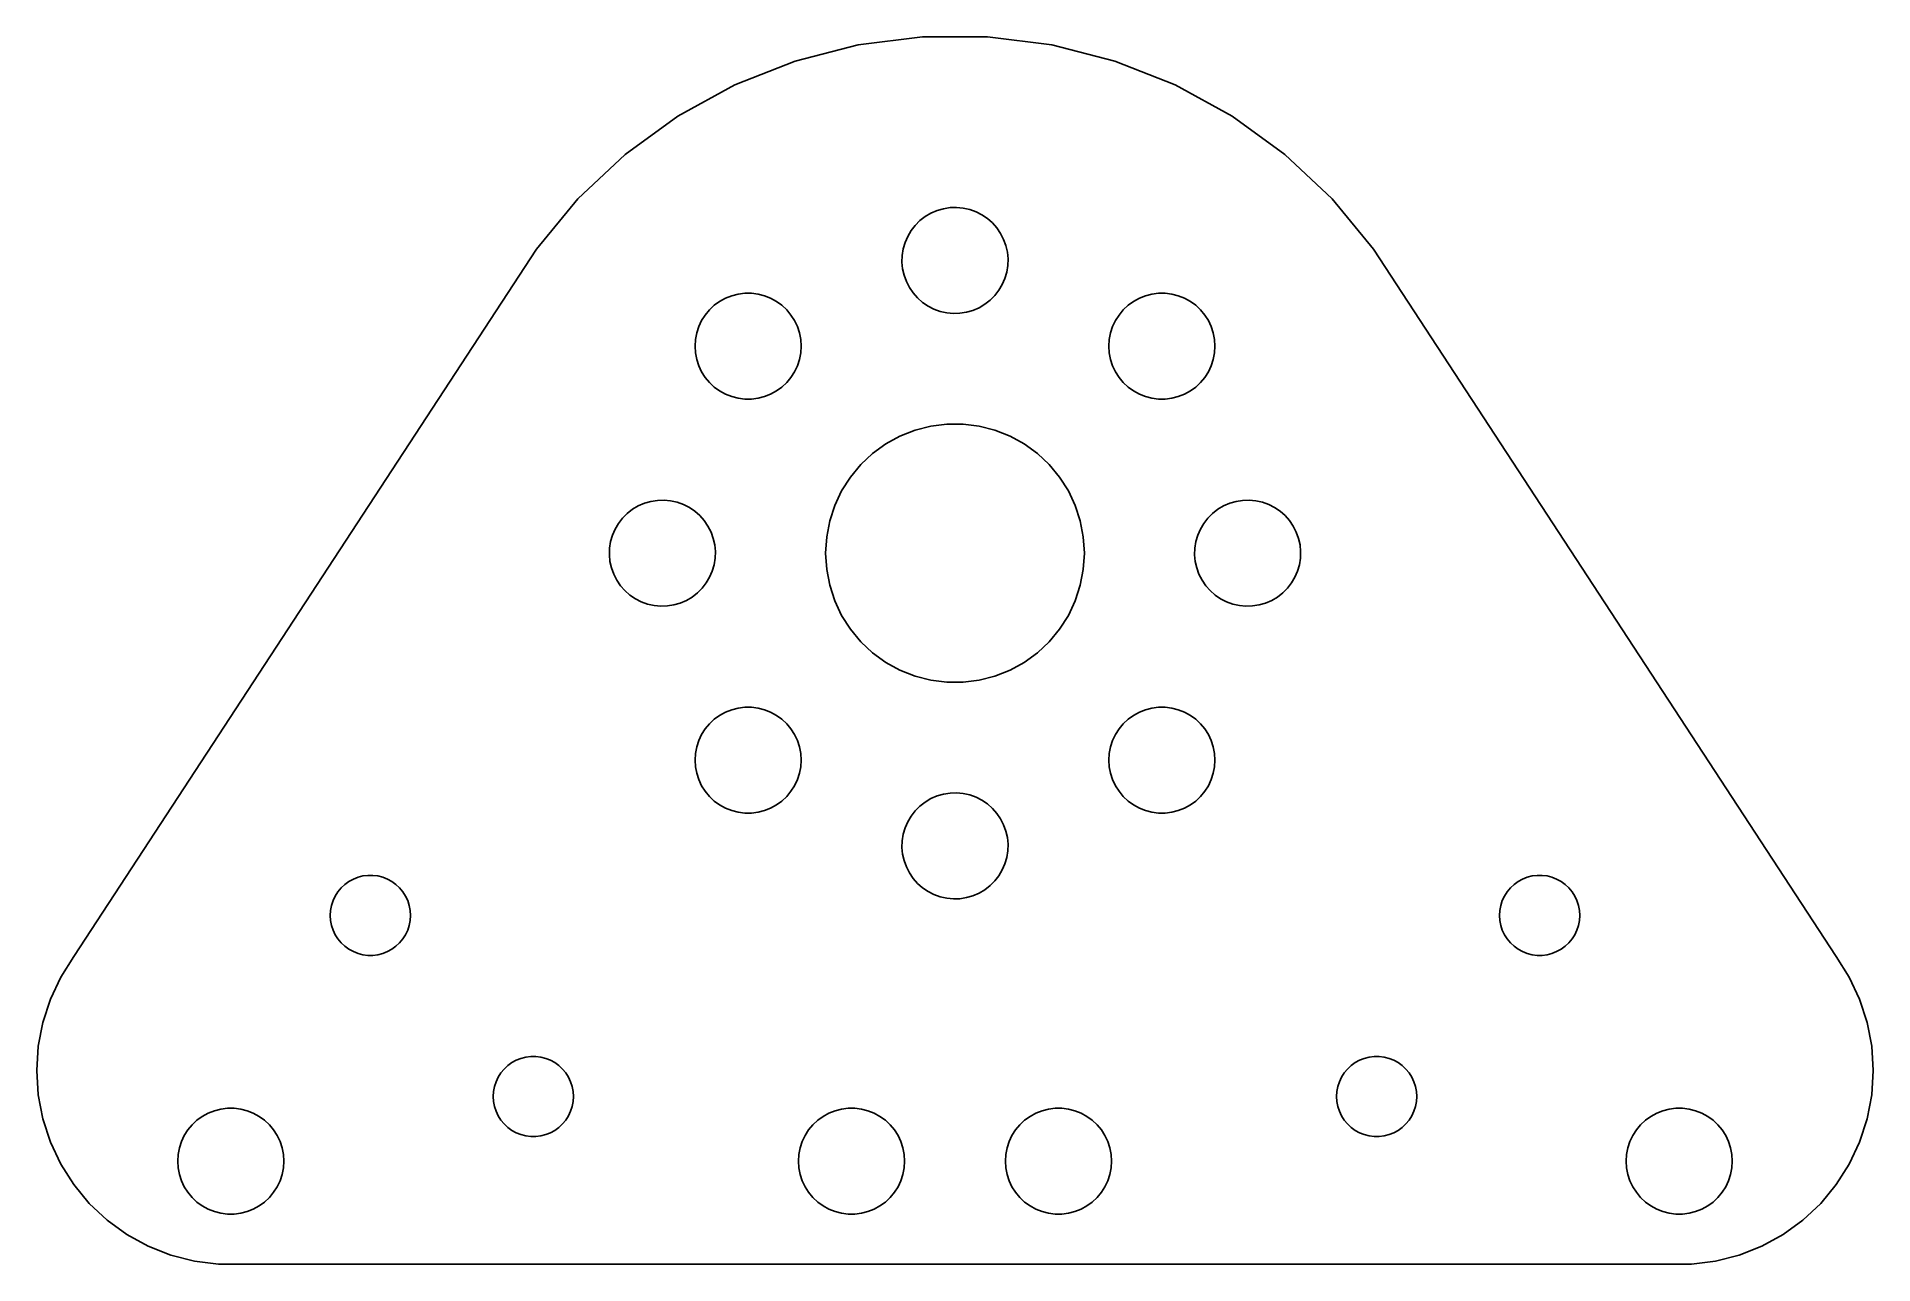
# Model space of a CAD drawing. Header units: metres. Extents: x -35.5 to 35.5, y -27.5 to 20.
import ezdxf

# ---------------------------------------------------------------- set-up
doc = ezdxf.new("R2010")
doc.units = ezdxf.units.M

msp = doc.modelspace()

# ---------------------------------------------------------------- linework, layer by layer
for p, q in [((-1.2558, 19.9605), (-3.74762, 19.6457)), ((1.2558, 19.9605), (-1.2558, 19.9605)), ((3.74762, 19.6457), (1.2558, 19.9605)), ((-3.74762, 19.6457), (-6.18033, 19.0211)), ((6.18033, 19.0211), (3.74762, 19.6457)), ((-6.18033, 19.0211), (-8.51558, 18.0965)), ((8.51558, 18.0965), (6.18033, 19.0211)), ((-8.51558, 18.0965), (-10.7165, 16.8866)), ((10.7165, 16.8866), (8.51558, 18.0965)), ((-10.7165, 16.8866), (-12.7485, 15.4103)), ((12.7485, 15.4103), (10.7165, 16.8866)), ((-12.7485, 15.4103), (-14.5794, 13.6909)), ((14.5794, 13.6909), (12.7485, 15.4103)), ((-14.5794, 13.6909), (-16.1803, 11.7557)), ((16.1803, 11.7557), (14.5794, 13.6909)), ((-1.53772, 12.6694), (-1.35568, 12.8514)), ((-1.35568, 12.8514), (-1.15227, 13.0092)), ((-1.15227, 13.0092), (-0.930679, 13.1403)), ((-0.930679, 13.1403), (-0.694412, 13.2425)), ((-0.694412, 13.2425), (-0.447189, 13.3143)), ((-0.447189, 13.3143), (-0.192917, 13.3546)), ((-0.192917, 13.3546), (0.064377, 13.3627)), ((0.064377, 13.3627), (0.320679, 13.3385)), ((0.320679, 13.3385), (0.57193, 13.2823)), ((0.57193, 13.2823), (0.814148, 13.1951)), ((0.814148, 13.1951), (1.04353, 13.0782)), ((1.04353, 13.0782), (1.25645, 12.9335)), ((1.25645, 12.9335), (1.44955, 12.7633)), ((-1.9288, 12.0081), (-1.82655, 12.2444)), ((-1.82655, 12.2444), (-1.69551, 12.466)), ((-1.69551, 12.466), (-1.53772, 12.6694)), ((1.44955, 12.7633), (1.61981, 12.5702)), ((1.61981, 12.5702), (1.76451, 12.3572)), ((1.76451, 12.3572), (1.88139, 12.1279)), ((1.88139, 12.1279), (1.9686, 11.8856)), ((-16.1803, 11.7557), (-34.0676, -15.5916)), ((-2.04898, 11.2493), (-2.04089, 11.5066)), ((-2.04089, 11.5066), (-2.00063, 11.7609)), ((-2.00063, 11.7609), (-1.9288, 12.0081)), ((1.9686, 11.8856), (2.02475, 11.6344)), ((2.02475, 11.6344), (2.04898, 11.3781)), ((2.04898, 11.3781), (2.04089, 11.1208)), ((34.0676, -15.5916), (16.1803, 11.7557)), ((-2.02475, 10.993), (-2.04898, 11.2493)), ((-1.9686, 10.7418), (-2.02475, 10.993)), ((-1.88139, 10.4995), (-1.9686, 10.7418)), ((2.00063, 10.8665), (1.9288, 10.6193)), ((2.04089, 11.1208), (2.00063, 10.8665)), ((-8.87283, 9.85489), (-8.63348, 9.94966)), ((-8.63348, 9.94966), (-8.38412, 10.0137)), ((-8.38412, 10.0137), (-8.12871, 10.0459)), ((-8.12871, 10.0459), (-7.87128, 10.0459)), ((-7.87128, 10.0459), (-7.61586, 10.0137)), ((-7.61586, 10.0137), (-7.3665, 9.94966)), ((-7.3665, 9.94966), (-7.12715, 9.85489)), ((-1.76451, 10.2702), (-1.88139, 10.4995)), ((-1.61981, 10.0572), (-1.76451, 10.2702)), ((-1.44955, 9.86414), (-1.61981, 10.0572)), ((1.53772, 9.95801), (1.35568, 9.77597)), ((1.69551, 10.1614), (1.53772, 9.95801)), ((1.82655, 10.383), (1.69551, 10.1614)), ((1.9288, 10.6193), (1.82655, 10.383)), ((7.12715, 9.85489), (7.3665, 9.94966)), ((7.3665, 9.94966), (7.61586, 10.0137)), ((7.61586, 10.0137), (7.87128, 10.0459)), ((7.87128, 10.0459), (8.12871, 10.0459)), ((8.12871, 10.0459), (8.38412, 10.0137)), ((8.38412, 10.0137), (8.63348, 9.94966)), ((8.63348, 9.94966), (8.87283, 9.85489)), ((-9.65848, 9.20496), (-9.49438, 9.40332)), ((-9.49438, 9.40332), (-9.30672, 9.57954)), ((-9.30672, 9.57954), (-9.09843, 9.73087)), ((-9.09843, 9.73087), (-8.87283, 9.85489)), ((-7.12715, 9.85489), (-6.90155, 9.73087)), ((-6.90155, 9.73087), (-6.69327, 9.57954)), ((-6.69327, 9.57954), (-6.5056, 9.40332)), ((-6.5056, 9.40332), (-6.34151, 9.20496)), ((-1.25645, 9.69388), (-1.44955, 9.86414)), ((-1.04353, 9.54918), (-1.25645, 9.69388)), ((-0.814148, 9.4323), (-1.04353, 9.54918)), ((-0.57193, 9.34509), (-0.814148, 9.4323)), ((-0.320679, 9.28894), (-0.57193, 9.34509)), ((-0.064377, 9.26471), (-0.320679, 9.28894)), ((0.192917, 9.2728), (-0.064377, 9.26471)), ((0.447189, 9.31306), (0.192917, 9.2728)), ((0.694412, 9.3849), (0.447189, 9.31306)), ((0.930679, 9.48714), (0.694412, 9.3849)), ((1.15227, 9.61818), (0.930679, 9.48714)), ((1.35568, 9.77597), (1.15227, 9.61818)), ((6.34151, 9.20496), (6.5056, 9.40332)), ((6.5056, 9.40332), (6.69327, 9.57954)), ((6.69327, 9.57954), (6.90155, 9.73087)), ((6.90155, 9.73087), (7.12715, 9.85489)), ((8.87283, 9.85489), (9.09843, 9.73087)), ((9.09843, 9.73087), (9.30672, 9.57954)), ((9.30672, 9.57954), (9.49438, 9.40332)), ((9.49438, 9.40332), (9.65848, 9.20496)), ((-9.98558, 8.50981), (-9.90604, 8.75465)), ((-9.90604, 8.75465), (-9.79642, 8.98759)), ((-9.79642, 8.98759), (-9.65848, 9.20496)), ((-6.34151, 9.20496), (-6.20357, 8.98759)), ((-6.20357, 8.98759), (-6.09395, 8.75465)), ((-6.09395, 8.75465), (-6.0144, 8.50981)), ((6.0144, 8.50981), (6.09395, 8.75465)), ((6.09395, 8.75465), (6.20357, 8.98759)), ((6.20357, 8.98759), (6.34151, 9.20496)), ((9.65848, 9.20496), (9.79642, 8.98759)), ((9.79642, 8.98759), (9.90604, 8.75465)), ((9.90604, 8.75465), (9.98558, 8.50981)), ((-10.05, 8), (-10.0338, 8.25693)), ((-10.0338, 7.74306), (-10.05, 8)), ((-10.0338, 8.25693), (-9.98558, 8.50981)), ((-6.0144, 8.50981), (-5.96616, 8.25693)), ((-5.96616, 8.25693), (-5.95, 8)), ((-5.95, 8), (-5.96616, 7.74306)), ((5.95, 8), (5.96616, 8.25693)), ((5.96616, 7.74306), (5.95, 8)), ((5.96616, 8.25693), (6.0144, 8.50981)), ((9.98558, 8.50981), (10.0338, 8.25693)), ((10.0338, 8.25693), (10.05, 8)), ((10.05, 8), (10.0338, 7.74306)), ((-9.98558, 7.49017), (-10.0338, 7.74306)), ((-9.90604, 7.24533), (-9.98558, 7.49017)), ((-9.79642, 7.01239), (-9.90604, 7.24533)), ((-6.09395, 7.24533), (-6.20357, 7.01239)), ((-6.0144, 7.49017), (-6.09395, 7.24533)), ((-5.96616, 7.74306), (-6.0144, 7.49017)), ((6.0144, 7.49017), (5.96616, 7.74306)), ((6.09395, 7.24533), (6.0144, 7.49017)), ((6.20357, 7.01239), (6.09395, 7.24533)), ((9.90604, 7.24533), (9.79642, 7.01239)), ((9.98558, 7.49017), (9.90604, 7.24533)), ((10.0338, 7.74306), (9.98558, 7.49017)), ((-9.65848, 6.79503), (-9.79642, 7.01239)), ((-9.49438, 6.59666), (-9.65848, 6.79503)), ((-9.30672, 6.42044), (-9.49438, 6.59666)), ((-9.09843, 6.26912), (-9.30672, 6.42044)), ((-6.69327, 6.42044), (-6.90155, 6.26912)), ((-6.5056, 6.59666), (-6.69327, 6.42044)), ((-6.34151, 6.79503), (-6.5056, 6.59666)), ((-6.20357, 7.01239), (-6.34151, 6.79503)), ((6.34151, 6.79503), (6.20357, 7.01239)), ((6.5056, 6.59666), (6.34151, 6.79503)), ((6.69327, 6.42044), (6.5056, 6.59666)), ((6.90155, 6.26912), (6.69327, 6.42044)), ((9.30672, 6.42044), (9.09843, 6.26912)), ((9.49438, 6.59666), (9.30672, 6.42044)), ((9.65848, 6.79503), (9.49438, 6.59666)), ((9.79642, 7.01239), (9.65848, 6.79503)), ((-8.87283, 6.1451), (-9.09843, 6.26912)), ((-8.63348, 6.05032), (-8.87283, 6.1451)), ((-8.38412, 5.9863), (-8.63348, 6.05032)), ((-8.12871, 5.95404), (-8.38412, 5.9863)), ((-7.87128, 5.95404), (-8.12871, 5.95404)), ((-7.61586, 5.9863), (-7.87128, 5.95404)), ((-7.3665, 6.05032), (-7.61586, 5.9863)), ((-7.12715, 6.1451), (-7.3665, 6.05032)), ((-6.90155, 6.26912), (-7.12715, 6.1451)), ((7.12715, 6.1451), (6.90155, 6.26912)), ((7.3665, 6.05032), (7.12715, 6.1451)), ((7.61586, 5.9863), (7.3665, 6.05032)), ((7.87128, 5.95404), (7.61586, 5.9863)), ((8.12871, 5.95404), (7.87128, 5.95404)), ((8.38412, 5.9863), (8.12871, 5.95404)), ((8.63348, 6.05032), (8.38412, 5.9863)), ((8.87283, 6.1451), (8.63348, 6.05032)), ((9.09843, 6.26912), (8.87283, 6.1451)), ((-0.936905, 4.91142), (-0.31395, 4.99013)), ((-0.31395, 4.99013), (0.31395, 4.99013)), ((0.31395, 4.99013), (0.936905, 4.91142)), ((-2.67912, 4.22163), (-2.12889, 4.52412)), ((-2.12889, 4.52412), (-1.54507, 4.75528)), ((-1.54507, 4.75528), (-0.936905, 4.91142)), ((0.936905, 4.91142), (1.54507, 4.75528)), ((1.54507, 4.75528), (2.12889, 4.52412)), ((2.12889, 4.52412), (2.67912, 4.22163)), ((-3.64484, 3.42273), (-3.18712, 3.85255)), ((-3.18712, 3.85255), (-2.67912, 4.22163)), ((2.67912, 4.22163), (3.18712, 3.85255)), ((3.18712, 3.85255), (3.64484, 3.42273)), ((-4.38153, 2.40877), (-4.04507, 2.93892)), ((-4.04507, 2.93892), (-3.64484, 3.42273)), ((3.64484, 3.42273), (4.04507, 2.93892)), ((4.04507, 2.93892), (4.38153, 2.40877)), ((-4.64888, 1.84062), (-4.38153, 2.40877)), ((4.38153, 2.40877), (4.64888, 1.84062)), ((-12.8514, 1.35568), (-12.6694, 1.53772)), ((-12.6694, 1.53772), (-12.466, 1.69551)), ((-12.466, 1.69551), (-12.2444, 1.82655)), ((-12.2444, 1.82655), (-12.0081, 1.9288)), ((-12.0081, 1.9288), (-11.7609, 2.00063)), ((-11.7609, 2.00063), (-11.5066, 2.04089)), ((-11.5066, 2.04089), (-11.2493, 2.04898)), ((-11.2493, 2.04898), (-10.993, 2.02475)), ((-10.993, 2.02475), (-10.7418, 1.9686)), ((-10.7418, 1.9686), (-10.4995, 1.88139)), ((-10.4995, 1.88139), (-10.2702, 1.76451)), ((-10.2702, 1.76451), (-10.0572, 1.61981)), ((-10.0572, 1.61981), (-9.86414, 1.44955)), ((-9.86414, 1.44955), (-9.69388, 1.25645)), ((-4.84291, 1.24344), (-4.64888, 1.84062)), ((4.64888, 1.84062), (4.84291, 1.24344)), ((9.77597, 1.35568), (9.95801, 1.53772)), ((9.95801, 1.53772), (10.1614, 1.69551)), ((10.1614, 1.69551), (10.383, 1.82655)), ((10.383, 1.82655), (10.6193, 1.9288)), ((10.6193, 1.9288), (10.8665, 2.00063)), ((10.8665, 2.00063), (11.1208, 2.04089)), ((11.1208, 2.04089), (11.3781, 2.04898)), ((11.3781, 2.04898), (11.6344, 2.02475)), ((11.6344, 2.02475), (11.8856, 1.9686)), ((11.8856, 1.9686), (12.1279, 1.88139)), ((12.1279, 1.88139), (12.3572, 1.76451)), ((12.3572, 1.76451), (12.5702, 1.61981)), ((12.5702, 1.61981), (12.7633, 1.44955)), ((12.7633, 1.44955), (12.9335, 1.25645)), ((-13.2425, 0.694412), (-13.1403, 0.930679)), ((-13.1403, 0.930679), (-13.0092, 1.15227)), ((-13.0092, 1.15227), (-12.8514, 1.35568)), ((-9.69388, 1.25645), (-9.54918, 1.04353)), ((-9.54918, 1.04353), (-9.4323, 0.814148)), ((-9.4323, 0.814148), (-9.34509, 0.57193)), ((-4.96057, 0.626663), (-4.84291, 1.24344)), ((4.84291, 1.24344), (4.96057, 0.626663)), ((9.3849, 0.694412), (9.48714, 0.930679)), ((9.48714, 0.930679), (9.61818, 1.15227)), ((9.61818, 1.15227), (9.77597, 1.35568)), ((12.9335, 1.25645), (13.0782, 1.04353)), ((13.0782, 1.04353), (13.1951, 0.814148)), ((13.1951, 0.814148), (13.2823, 0.57193)), ((-13.3627, -0.064377), (-13.3546, 0.192917)), ((-13.3546, 0.192917), (-13.3143, 0.447189)), ((-13.3143, 0.447189), (-13.2425, 0.694412)), ((-9.34509, 0.57193), (-9.28894, 0.320679)), ((-9.28894, 0.320679), (-9.26471, 0.064377)), ((-9.26471, 0.064377), (-9.2728, -0.192917)), ((-5, 0), (-4.96057, 0.626663)), ((-4.96057, -0.626663), (-5, 0)), ((4.96057, 0.626663), (5, 0)), ((5, 0), (4.96057, -0.626663)), ((9.26471, -0.064377), (9.2728, 0.192917)), ((9.2728, 0.192917), (9.31306, 0.447189)), ((9.31306, 0.447189), (9.3849, 0.694412)), ((13.2823, 0.57193), (13.3385, 0.320679)), ((13.3385, 0.320679), (13.3627, 0.064377)), ((13.3627, 0.064377), (13.3546, -0.192917)), ((-13.3385, -0.320679), (-13.3627, -0.064377)), ((-13.2823, -0.57193), (-13.3385, -0.320679)), ((-13.1951, -0.814148), (-13.2823, -0.57193)), ((-9.3849, -0.694412), (-9.48714, -0.930679)), ((-9.31306, -0.447189), (-9.3849, -0.694412)), ((-9.2728, -0.192917), (-9.31306, -0.447189)), ((-4.84291, -1.24344), (-4.96057, -0.626663)), ((4.96057, -0.626663), (4.84291, -1.24344)), ((9.28894, -0.320679), (9.26471, -0.064377)), ((9.34509, -0.57193), (9.28894, -0.320679)), ((9.4323, -0.814148), (9.34509, -0.57193)), ((13.2425, -0.694412), (13.1403, -0.930679)), ((13.3143, -0.447189), (13.2425, -0.694412)), ((13.3546, -0.192917), (13.3143, -0.447189)), ((-13.0782, -1.04353), (-13.1951, -0.814148)), ((-12.9335, -1.25645), (-13.0782, -1.04353)), ((-12.7633, -1.44955), (-12.9335, -1.25645)), ((-9.77597, -1.35568), (-9.95801, -1.53772)), ((-9.61818, -1.15227), (-9.77597, -1.35568)), ((-9.48714, -0.930679), (-9.61818, -1.15227)), ((-4.64888, -1.84062), (-4.84291, -1.24344)), ((4.84291, -1.24344), (4.64888, -1.84062)), ((9.54918, -1.04353), (9.4323, -0.814148)), ((9.69388, -1.25645), (9.54918, -1.04353)), ((9.86414, -1.44955), (9.69388, -1.25645)), ((12.8514, -1.35568), (12.6694, -1.53772)), ((13.0092, -1.15227), (12.8514, -1.35568)), ((13.1403, -0.930679), (13.0092, -1.15227)), ((-12.5702, -1.61981), (-12.7633, -1.44955)), ((-12.3572, -1.76451), (-12.5702, -1.61981)), ((-12.1279, -1.88139), (-12.3572, -1.76451)), ((-11.8856, -1.9686), (-12.1279, -1.88139)), ((-11.6344, -2.02475), (-11.8856, -1.9686)), ((-11.3781, -2.04898), (-11.6344, -2.02475)), ((-11.1208, -2.04089), (-11.3781, -2.04898)), ((-10.8665, -2.00063), (-11.1208, -2.04089)), ((-10.6193, -1.9288), (-10.8665, -2.00063)), ((-10.383, -1.82655), (-10.6193, -1.9288)), ((-10.1614, -1.69551), (-10.383, -1.82655)), ((-9.95801, -1.53772), (-10.1614, -1.69551)), ((-4.38153, -2.40877), (-4.64888, -1.84062)), ((4.64888, -1.84062), (4.38153, -2.40877)), ((10.0572, -1.61981), (9.86414, -1.44955)), ((10.2702, -1.76451), (10.0572, -1.61981)), ((10.4995, -1.88139), (10.2702, -1.76451)), ((10.7418, -1.9686), (10.4995, -1.88139)), ((10.993, -2.02475), (10.7418, -1.9686)), ((11.2493, -2.04898), (10.993, -2.02475)), ((11.5066, -2.04089), (11.2493, -2.04898)), ((11.7609, -2.00063), (11.5066, -2.04089)), ((12.0081, -1.9288), (11.7609, -2.00063)), ((12.2444, -1.82655), (12.0081, -1.9288)), ((12.466, -1.69551), (12.2444, -1.82655)), ((12.6694, -1.53772), (12.466, -1.69551)), ((-4.04507, -2.93892), (-4.38153, -2.40877)), ((4.38153, -2.40877), (4.04507, -2.93892)), ((-3.64484, -3.42273), (-4.04507, -2.93892)), ((-3.18712, -3.85255), (-3.64484, -3.42273)), ((3.64484, -3.42273), (3.18712, -3.85255)), ((4.04507, -2.93892), (3.64484, -3.42273)), ((-2.67912, -4.22163), (-3.18712, -3.85255)), ((-2.12889, -4.52412), (-2.67912, -4.22163)), ((2.67912, -4.22163), (2.12889, -4.52412)), ((3.18712, -3.85255), (2.67912, -4.22163)), ((-1.54507, -4.75528), (-2.12889, -4.52412)), ((-0.936905, -4.91142), (-1.54507, -4.75528)), ((-0.31395, -4.99013), (-0.936905, -4.91142)), ((0.936905, -4.91142), (0.31395, -4.99013)), ((1.54507, -4.75528), (0.936905, -4.91142)), ((2.12889, -4.52412), (1.54507, -4.75528)), ((0.31395, -4.99013), (-0.31395, -4.99013)), ((-9.30672, -6.42044), (-9.09843, -6.26912)), ((-9.09843, -6.26912), (-8.87283, -6.1451)), ((-8.87283, -6.1451), (-8.63348, -6.05032)), ((-8.63348, -6.05032), (-8.38412, -5.9863)), ((-8.38412, -5.9863), (-8.12871, -5.95404)), ((-8.12871, -5.95404), (-7.87128, -5.95404)), ((-7.87128, -5.95404), (-7.61586, -5.9863)), ((-7.61586, -5.9863), (-7.3665, -6.05032)), ((-7.3665, -6.05032), (-7.12715, -6.1451)), ((-7.12715, -6.1451), (-6.90155, -6.26912)), ((-6.90155, -6.26912), (-6.69327, -6.42044)), ((6.69327, -6.42044), (6.90155, -6.26912)), ((6.90155, -6.26912), (7.12715, -6.1451)), ((7.12715, -6.1451), (7.3665, -6.05032)), ((7.3665, -6.05032), (7.61586, -5.9863)), ((7.61586, -5.9863), (7.87128, -5.95404)), ((7.87128, -5.95404), (8.12871, -5.95404)), ((8.12871, -5.95404), (8.38412, -5.9863)), ((8.38412, -5.9863), (8.63348, -6.05032)), ((8.63348, -6.05032), (8.87283, -6.1451)), ((8.87283, -6.1451), (9.09843, -6.26912)), ((9.09843, -6.26912), (9.30672, -6.42044)), ((-9.90604, -7.24533), (-9.79642, -7.01239)), ((-9.79642, -7.01239), (-9.65848, -6.79503)), ((-9.65848, -6.79503), (-9.49438, -6.59666)), ((-9.49438, -6.59666), (-9.30672, -6.42044)), ((-6.69327, -6.42044), (-6.5056, -6.59666)), ((-6.5056, -6.59666), (-6.34151, -6.79503)), ((-6.34151, -6.79503), (-6.20357, -7.01239)), ((-6.20357, -7.01239), (-6.09395, -7.24533)), ((6.09395, -7.24533), (6.20357, -7.01239)), ((6.20357, -7.01239), (6.34151, -6.79503)), ((6.34151, -6.79503), (6.5056, -6.59666)), ((6.5056, -6.59666), (6.69327, -6.42044)), ((9.30672, -6.42044), (9.49438, -6.59666)), ((9.49438, -6.59666), (9.65848, -6.79503)), ((9.65848, -6.79503), (9.79642, -7.01239)), ((9.79642, -7.01239), (9.90604, -7.24533)), ((-10.05, -8), (-10.0338, -7.74306)), ((-10.0338, -7.74306), (-9.98558, -7.49017)), ((-9.98558, -7.49017), (-9.90604, -7.24533)), ((-6.09395, -7.24533), (-6.0144, -7.49017)), ((-6.0144, -7.49017), (-5.96616, -7.74306)), ((-5.96616, -7.74306), (-5.95, -8)), ((5.95, -8), (5.96616, -7.74306)), ((5.96616, -7.74306), (6.0144, -7.49017)), ((6.0144, -7.49017), (6.09395, -7.24533)), ((9.90604, -7.24533), (9.98558, -7.49017)), ((9.98558, -7.49017), (10.0338, -7.74306)), ((10.0338, -7.74306), (10.05, -8)), ((-10.0338, -8.25693), (-10.05, -8)), ((-9.98558, -8.50981), (-10.0338, -8.25693)), ((-9.90604, -8.75465), (-9.98558, -8.50981)), ((-6.0144, -8.50981), (-6.09395, -8.75465)), ((-5.96616, -8.25693), (-6.0144, -8.50981)), ((-5.95, -8), (-5.96616, -8.25693)), ((5.96616, -8.25693), (5.95, -8)), ((6.0144, -8.50981), (5.96616, -8.25693)), ((6.09395, -8.75465), (6.0144, -8.50981)), ((9.98558, -8.50981), (9.90604, -8.75465)), ((10.0338, -8.25693), (9.98558, -8.50981)), ((10.05, -8), (10.0338, -8.25693)), ((-9.79642, -8.98759), (-9.90604, -8.75465)), ((-9.65848, -9.20496), (-9.79642, -8.98759)), ((-9.49438, -9.40332), (-9.65848, -9.20496)), ((-6.34151, -9.20496), (-6.5056, -9.40332)), ((-6.20357, -8.98759), (-6.34151, -9.20496)), ((-6.09395, -8.75465), (-6.20357, -8.98759)), ((6.20357, -8.98759), (6.09395, -8.75465)), ((6.34151, -9.20496), (6.20357, -8.98759)), ((6.5056, -9.40332), (6.34151, -9.20496)), ((9.65848, -9.20496), (9.49438, -9.40332)), ((9.79642, -8.98759), (9.65848, -9.20496)), ((9.90604, -8.75465), (9.79642, -8.98759)), ((-9.30672, -9.57954), (-9.49438, -9.40332)), ((-9.09843, -9.73087), (-9.30672, -9.57954)), ((-8.87283, -9.85489), (-9.09843, -9.73087)), ((-8.63348, -9.94966), (-8.87283, -9.85489)), ((-7.12715, -9.85489), (-7.3665, -9.94966)), ((-6.90155, -9.73087), (-7.12715, -9.85489)), ((-6.69327, -9.57954), (-6.90155, -9.73087)), ((-6.5056, -9.40332), (-6.69327, -9.57954)), ((-1.53772, -9.95801), (-1.35568, -9.77597)), ((-1.35568, -9.77597), (-1.15227, -9.61818)), ((-1.15227, -9.61818), (-0.930679, -9.48714)), ((-0.930679, -9.48714), (-0.694412, -9.3849)), ((-0.694412, -9.3849), (-0.447189, -9.31306)), ((-0.447189, -9.31306), (-0.192917, -9.2728)), ((-0.192917, -9.2728), (0.064377, -9.26471)), ((0.064377, -9.26471), (0.320679, -9.28894)), ((0.320679, -9.28894), (0.57193, -9.34509)), ((0.57193, -9.34509), (0.814148, -9.4323)), ((0.814148, -9.4323), (1.04353, -9.54918)), ((1.04353, -9.54918), (1.25645, -9.69388)), ((1.25645, -9.69388), (1.44955, -9.86414)), ((1.44955, -9.86414), (1.61981, -10.0572)), ((6.69327, -9.57954), (6.5056, -9.40332)), ((6.90155, -9.73087), (6.69327, -9.57954)), ((7.12715, -9.85489), (6.90155, -9.73087)), ((7.3665, -9.94966), (7.12715, -9.85489)), ((8.87283, -9.85489), (8.63348, -9.94966)), ((9.09843, -9.73087), (8.87283, -9.85489)), ((9.30672, -9.57954), (9.09843, -9.73087)), ((9.49438, -9.40332), (9.30672, -9.57954)), ((-8.38412, -10.0137), (-8.63348, -9.94966)), ((-8.12871, -10.0459), (-8.38412, -10.0137)), ((-7.87128, -10.0459), (-8.12871, -10.0459)), ((-7.61586, -10.0137), (-7.87128, -10.0459)), ((-7.3665, -9.94966), (-7.61586, -10.0137)), ((-2.00063, -10.8665), (-1.9288, -10.6193)), ((-1.9288, -10.6193), (-1.82655, -10.383)), ((-1.82655, -10.383), (-1.69551, -10.1614)), ((-1.69551, -10.1614), (-1.53772, -9.95801)), ((1.61981, -10.0572), (1.76451, -10.2702)), ((1.76451, -10.2702), (1.88139, -10.4995)), ((1.88139, -10.4995), (1.9686, -10.7418)), ((7.61586, -10.0137), (7.3665, -9.94966)), ((7.87128, -10.0459), (7.61586, -10.0137)), ((8.12871, -10.0459), (7.87128, -10.0459)), ((8.38412, -10.0137), (8.12871, -10.0459)), ((8.63348, -9.94966), (8.38412, -10.0137)), ((-2.04898, -11.3781), (-2.04089, -11.1208)), ((-2.04089, -11.1208), (-2.00063, -10.8665)), ((1.9686, -10.7418), (2.02475, -10.993)), ((2.02475, -10.993), (2.04898, -11.2493)), ((2.04898, -11.2493), (2.04089, -11.5066)), ((-2.02475, -11.6344), (-2.04898, -11.3781)), ((-1.9686, -11.8856), (-2.02475, -11.6344)), ((-1.88139, -12.1279), (-1.9686, -11.8856)), ((1.9288, -12.0081), (1.82655, -12.2444)), ((2.00063, -11.7609), (1.9288, -12.0081)), ((2.04089, -11.5066), (2.00063, -11.7609)), ((-23.588, -12.8057), (-23.4305, -12.6913)), ((-23.4305, -12.6913), (-23.2599, -12.5975)), ((-23.2599, -12.5975), (-23.079, -12.5258)), ((-23.079, -12.5258), (-22.8904, -12.4774)), ((-22.8904, -12.4774), (-22.6973, -12.453)), ((-22.6973, -12.453), (-22.5027, -12.453)), ((-22.5027, -12.453), (-22.3096, -12.4774)), ((-22.3096, -12.4774), (-22.121, -12.5258)), ((-22.121, -12.5258), (-21.94, -12.5975)), ((-21.94, -12.5975), (-21.7695, -12.6913)), ((-21.7695, -12.6913), (-21.612, -12.8057)), ((-1.76451, -12.3572), (-1.88139, -12.1279)), ((-1.61981, -12.5702), (-1.76451, -12.3572)), ((-1.44955, -12.7633), (-1.61981, -12.5702)), ((-1.25645, -12.9335), (-1.44955, -12.7633)), ((1.53772, -12.6694), (1.35568, -12.8514)), ((1.69551, -12.466), (1.53772, -12.6694)), ((1.82655, -12.2444), (1.69551, -12.466)), ((21.612, -12.8057), (21.7695, -12.6913)), ((21.7695, -12.6913), (21.94, -12.5975)), ((21.94, -12.5975), (22.121, -12.5258)), ((22.121, -12.5258), (22.3096, -12.4774)), ((22.3096, -12.4774), (22.5027, -12.453)), ((22.5027, -12.453), (22.6973, -12.453)), ((22.6973, -12.453), (22.8904, -12.4774)), ((22.8904, -12.4774), (23.079, -12.5258)), ((23.079, -12.5258), (23.2599, -12.5975)), ((23.2599, -12.5975), (23.4305, -12.6913)), ((23.4305, -12.6913), (23.588, -12.8057)), ((-24.1013, -13.6145), (-24.0412, -13.4294)), ((-24.0412, -13.4294), (-23.9583, -13.2533)), ((-23.9583, -13.2533), (-23.854, -13.0889)), ((-23.854, -13.0889), (-23.7299, -12.9389)), ((-23.7299, -12.9389), (-23.588, -12.8057)), ((-21.612, -12.8057), (-21.4701, -12.9389)), ((-21.4701, -12.9389), (-21.346, -13.0889)), ((-21.346, -13.0889), (-21.2417, -13.2533)), ((-21.2417, -13.2533), (-21.1588, -13.4294)), ((-21.1588, -13.4294), (-21.0987, -13.6145)), ((-1.04353, -13.0782), (-1.25645, -12.9335)), ((-0.814148, -13.1951), (-1.04353, -13.0782)), ((-0.57193, -13.2823), (-0.814148, -13.1951)), ((-0.320679, -13.3385), (-0.57193, -13.2823)), ((-0.064377, -13.3627), (-0.320679, -13.3385)), ((0.192917, -13.3546), (-0.064377, -13.3627)), ((0.447189, -13.3143), (0.192917, -13.3546)), ((0.694412, -13.2425), (0.447189, -13.3143)), ((0.930679, -13.1403), (0.694412, -13.2425)), ((1.15227, -13.0092), (0.930679, -13.1403)), ((1.35568, -12.8514), (1.15227, -13.0092)), ((21.0987, -13.6145), (21.1588, -13.4294)), ((21.1588, -13.4294), (21.2417, -13.2533)), ((21.2417, -13.2533), (21.346, -13.0889)), ((21.346, -13.0889), (21.4701, -12.9389)), ((21.4701, -12.9389), (21.612, -12.8057)), ((23.588, -12.8057), (23.7299, -12.9389)), ((23.7299, -12.9389), (23.854, -13.0889)), ((23.854, -13.0889), (23.9583, -13.2533)), ((23.9583, -13.2533), (24.0412, -13.4294)), ((24.0412, -13.4294), (24.1013, -13.6145)), ((-24.15, -14), (-24.1378, -13.8057)), ((-24.1378, -14.1943), (-24.15, -14)), ((-24.1378, -13.8057), (-24.1013, -13.6145)), ((-24.1013, -14.3855), (-24.1378, -14.1943)), ((-21.0987, -13.6145), (-21.0622, -13.8057)), ((-21.0622, -14.1943), (-21.0987, -14.3855)), ((-21.0622, -13.8057), (-21.05, -14)), ((-21.05, -14), (-21.0622, -14.1943)), ((21.05, -14), (21.0622, -13.8057)), ((21.0622, -14.1943), (21.05, -14)), ((21.0622, -13.8057), (21.0987, -13.6145)), ((21.0987, -14.3855), (21.0622, -14.1943)), ((24.1013, -13.6145), (24.1378, -13.8057)), ((24.1378, -14.1943), (24.1013, -14.3855)), ((24.1378, -13.8057), (24.15, -14)), ((24.15, -14), (24.1378, -14.1943)), ((-24.0412, -14.5706), (-24.1013, -14.3855)), ((-23.9583, -14.7467), (-24.0412, -14.5706)), ((-23.854, -14.9111), (-23.9583, -14.7467)), ((-21.2417, -14.7467), (-21.346, -14.9111)), ((-21.1588, -14.5706), (-21.2417, -14.7467)), ((-21.0987, -14.3855), (-21.1588, -14.5706)), ((21.1588, -14.5706), (21.0987, -14.3855)), ((21.2417, -14.7467), (21.1588, -14.5706)), ((21.346, -14.9111), (21.2417, -14.7467)), ((23.9583, -14.7467), (23.854, -14.9111)), ((24.0412, -14.5706), (23.9583, -14.7467)), ((24.1013, -14.3855), (24.0412, -14.5706)), ((-34.0676, -15.5916), (-34.5723, -16.3868)), ((-23.7299, -15.061), (-23.854, -14.9111)), ((-23.588, -15.1943), (-23.7299, -15.061)), ((-23.4305, -15.3087), (-23.588, -15.1943)), ((-23.2599, -15.4025), (-23.4305, -15.3087)), ((-23.079, -15.4741), (-23.2599, -15.4025)), ((-22.8904, -15.5225), (-23.079, -15.4741)), ((-22.6973, -15.5469), (-22.8904, -15.5225)), ((-22.5027, -15.5469), (-22.6973, -15.5469)), ((-22.3096, -15.5225), (-22.5027, -15.5469)), ((-22.121, -15.4741), (-22.3096, -15.5225)), ((-21.94, -15.4025), (-22.121, -15.4741)), ((-21.7695, -15.3087), (-21.94, -15.4025)), ((-21.612, -15.1943), (-21.7695, -15.3087)), ((-21.4701, -15.061), (-21.612, -15.1943)), ((-21.346, -14.9111), (-21.4701, -15.061)), ((21.4701, -15.061), (21.346, -14.9111)), ((21.612, -15.1943), (21.4701, -15.061)), ((21.7695, -15.3087), (21.612, -15.1943)), ((21.94, -15.4025), (21.7695, -15.3087)), ((22.121, -15.4741), (21.94, -15.4025)), ((22.3096, -15.5225), (22.121, -15.4741)), ((22.5027, -15.5469), (22.3096, -15.5225)), ((22.6973, -15.5469), (22.5027, -15.5469)), ((22.8904, -15.5225), (22.6973, -15.5469)), ((23.079, -15.4741), (22.8904, -15.5225)), ((23.2599, -15.4025), (23.079, -15.4741)), ((23.4305, -15.3087), (23.2599, -15.4025)), ((23.588, -15.1943), (23.4305, -15.3087)), ((23.7299, -15.061), (23.588, -15.1943)), ((23.854, -14.9111), (23.7299, -15.061)), ((34.5723, -16.3868), (34.0676, -15.5916)), ((-34.5723, -16.3868), (-34.9733, -17.2391)), ((34.9733, -17.2391), (34.5723, -16.3868)), ((-34.9733, -17.2391), (-35.2644, -18.1348)), ((35.2644, -18.1348), (34.9733, -17.2391)), ((-35.2644, -18.1348), (-35.4409, -19.06)), ((35.4409, -19.06), (35.2644, -18.1348)), ((-35.4409, -19.06), (-35.5, -20)), ((35.5, -20), (35.4409, -19.06)), ((-17.4299, -19.9389), (-17.288, -19.8057)), ((-17.288, -19.8057), (-17.1305, -19.6913)), ((-17.1305, -19.6913), (-16.9599, -19.5975)), ((-16.9599, -19.5975), (-16.779, -19.5258)), ((-16.779, -19.5258), (-16.5904, -19.4774)), ((-16.5904, -19.4774), (-16.3973, -19.453)), ((-16.3973, -19.453), (-16.2027, -19.453)), ((-16.2027, -19.453), (-16.0096, -19.4774)), ((-16.0096, -19.4774), (-15.821, -19.5258)), ((-15.821, -19.5258), (-15.64, -19.5975)), ((-15.64, -19.5975), (-15.4695, -19.6913)), ((-15.4695, -19.6913), (-15.312, -19.8057)), ((-15.312, -19.8057), (-15.1701, -19.9389)), ((15.1701, -19.9389), (15.312, -19.8057)), ((15.312, -19.8057), (15.4695, -19.6913)), ((15.4695, -19.6913), (15.64, -19.5975)), ((15.64, -19.5975), (15.821, -19.5258)), ((15.821, -19.5258), (16.0096, -19.4774)), ((16.0096, -19.4774), (16.2027, -19.453)), ((16.2027, -19.453), (16.3973, -19.453)), ((16.3973, -19.453), (16.5904, -19.4774)), ((16.5904, -19.4774), (16.779, -19.5258)), ((16.779, -19.5258), (16.9599, -19.5975)), ((16.9599, -19.5975), (17.1305, -19.6913)), ((17.1305, -19.6913), (17.288, -19.8057)), ((17.288, -19.8057), (17.4299, -19.9389)), ((-35.5, -20), (-35.4409, -20.94)), ((-17.8013, -20.6145), (-17.7411, -20.4294)), ((-17.7411, -20.4294), (-17.6583, -20.2533)), ((-17.6583, -20.2533), (-17.554, -20.0889)), ((-17.554, -20.0889), (-17.4299, -19.9389)), ((-15.1701, -19.9389), (-15.046, -20.0889)), ((-15.046, -20.0889), (-14.9417, -20.2533)), ((-14.9417, -20.2533), (-14.8588, -20.4294)), ((-14.8588, -20.4294), (-14.7987, -20.6145)), ((14.7987, -20.6145), (14.8588, -20.4294)), ((14.8588, -20.4294), (14.9417, -20.2533)), ((14.9417, -20.2533), (15.046, -20.0889)), ((15.046, -20.0889), (15.1701, -19.9389)), ((17.4299, -19.9389), (17.554, -20.0889)), ((17.554, -20.0889), (17.6583, -20.2533)), ((17.6583, -20.2533), (17.7411, -20.4294)), ((17.7411, -20.4294), (17.8013, -20.6145)), ((35.4409, -20.94), (35.5, -20)), ((-35.4409, -20.94), (-35.2644, -21.8652)), ((-17.85, -21), (-17.8378, -20.8057)), ((-17.8378, -21.1943), (-17.85, -21)), ((-17.8378, -20.8057), (-17.8013, -20.6145)), ((-17.8013, -21.3855), (-17.8378, -21.1943)), ((-14.7987, -20.6145), (-14.7622, -20.8057)), ((-14.7622, -21.1943), (-14.7987, -21.3855)), ((-14.7622, -20.8057), (-14.75, -21)), ((-14.75, -21), (-14.7622, -21.1943)), ((14.75, -21), (14.7622, -20.8057)), ((14.7622, -21.1943), (14.75, -21)), ((14.7622, -20.8057), (14.7987, -20.6145)), ((14.7987, -21.3855), (14.7622, -21.1943)), ((17.8013, -20.6145), (17.8378, -20.8057)), ((17.8378, -21.1943), (17.8013, -21.3855)), ((17.8378, -20.8057), (17.85, -21)), ((17.85, -21), (17.8378, -21.1943)), ((35.2644, -21.8652), (35.4409, -20.94)), ((-35.2644, -21.8652), (-34.9733, -22.7609)), ((-29.4944, -22.0967), (-29.3067, -21.9204)), ((-29.3067, -21.9204), (-29.0984, -21.7691)), ((-29.0984, -21.7691), (-28.8728, -21.6451)), ((-28.8728, -21.6451), (-28.6335, -21.5503)), ((-28.6335, -21.5503), (-28.3841, -21.4863)), ((-28.3841, -21.4863), (-28.1287, -21.454)), ((-28.1287, -21.454), (-27.8713, -21.454)), ((-27.8713, -21.454), (-27.6159, -21.4863)), ((-27.6159, -21.4863), (-27.3665, -21.5503)), ((-27.3665, -21.5503), (-27.1272, -21.6451)), ((-27.1272, -21.6451), (-26.9016, -21.7691)), ((-26.9016, -21.7691), (-26.6933, -21.9204)), ((-26.6933, -21.9204), (-26.5056, -22.0967)), ((-17.7411, -21.5706), (-17.8013, -21.3855)), ((-17.6583, -21.7467), (-17.7411, -21.5706)), ((-17.554, -21.9111), (-17.6583, -21.7467)), ((-17.4299, -22.061), (-17.554, -21.9111)), ((-15.046, -21.9111), (-15.1701, -22.061)), ((-14.9417, -21.7467), (-15.046, -21.9111)), ((-14.8588, -21.5706), (-14.9417, -21.7467)), ((-14.7987, -21.3855), (-14.8588, -21.5706)), ((-5.49438, -22.0967), (-5.30672, -21.9204)), ((-5.30672, -21.9204), (-5.09843, -21.7691)), ((-5.09843, -21.7691), (-4.87283, -21.6451)), ((-4.87283, -21.6451), (-4.63348, -21.5503)), ((-4.63348, -21.5503), (-4.38412, -21.4863)), ((-4.38412, -21.4863), (-4.12871, -21.454)), ((-4.12871, -21.454), (-3.87128, -21.454)), ((-3.87128, -21.454), (-3.61586, -21.4863)), ((-3.61586, -21.4863), (-3.3665, -21.5503)), ((-3.3665, -21.5503), (-3.12715, -21.6451)), ((-3.12715, -21.6451), (-2.90155, -21.7691)), ((-2.90155, -21.7691), (-2.69327, -21.9204)), ((-2.69327, -21.9204), (-2.5056, -22.0967)), ((2.5056, -22.0967), (2.69327, -21.9204)), ((2.69327, -21.9204), (2.90155, -21.7691)), ((2.90155, -21.7691), (3.12715, -21.6451)), ((3.12715, -21.6451), (3.3665, -21.5503)), ((3.3665, -21.5503), (3.61586, -21.4863)), ((3.61586, -21.4863), (3.87128, -21.454)), ((3.87128, -21.454), (4.12871, -21.454)), ((4.12871, -21.454), (4.38412, -21.4863)), ((4.38412, -21.4863), (4.63348, -21.5503)), ((4.63348, -21.5503), (4.87283, -21.6451)), ((4.87283, -21.6451), (5.09843, -21.7691)), ((5.09843, -21.7691), (5.30672, -21.9204)), ((5.30672, -21.9204), (5.49438, -22.0967)), ((14.8588, -21.5706), (14.7987, -21.3855)), ((14.9417, -21.7467), (14.8588, -21.5706)), ((15.046, -21.9111), (14.9417, -21.7467)), ((15.1701, -22.061), (15.046, -21.9111)), ((17.554, -21.9111), (17.4299, -22.061)), ((17.6583, -21.7467), (17.554, -21.9111)), ((17.7411, -21.5706), (17.6583, -21.7467)), ((17.8013, -21.3855), (17.7411, -21.5706)), ((26.5056, -22.0967), (26.6933, -21.9204)), ((26.6933, -21.9204), (26.9016, -21.7691)), ((26.9016, -21.7691), (27.1272, -21.6451)), ((27.1272, -21.6451), (27.3665, -21.5503)), ((27.3665, -21.5503), (27.6159, -21.4863)), ((27.6159, -21.4863), (27.8713, -21.454)), ((27.8713, -21.454), (28.1287, -21.454)), ((28.1287, -21.454), (28.3841, -21.4863)), ((28.3841, -21.4863), (28.6335, -21.5503)), ((28.6335, -21.5503), (28.8728, -21.6451)), ((28.8728, -21.6451), (29.0984, -21.7691)), ((29.0984, -21.7691), (29.3067, -21.9204)), ((29.3067, -21.9204), (29.4944, -22.0967)), ((34.9733, -22.7609), (35.2644, -21.8652)), ((-29.906, -22.7453), (-29.7964, -22.5124)), ((-29.7964, -22.5124), (-29.6585, -22.295)), ((-29.6585, -22.295), (-29.4944, -22.0967)), ((-26.5056, -22.0967), (-26.3415, -22.295)), ((-26.3415, -22.295), (-26.2036, -22.5124)), ((-26.2036, -22.5124), (-26.0939, -22.7453)), ((-17.288, -22.1943), (-17.4299, -22.061)), ((-17.1305, -22.3087), (-17.288, -22.1943)), ((-16.9599, -22.4025), (-17.1305, -22.3087)), ((-16.779, -22.4741), (-16.9599, -22.4025)), ((-16.5904, -22.5225), (-16.779, -22.4741)), ((-16.3973, -22.5469), (-16.5904, -22.5225)), ((-16.2027, -22.5469), (-16.3973, -22.5469)), ((-16.0096, -22.5225), (-16.2027, -22.5469)), ((-15.821, -22.4741), (-16.0096, -22.5225)), ((-15.64, -22.4025), (-15.821, -22.4741)), ((-15.4695, -22.3087), (-15.64, -22.4025)), ((-15.312, -22.1943), (-15.4695, -22.3087)), ((-15.1701, -22.061), (-15.312, -22.1943)), ((-5.90604, -22.7453), (-5.79642, -22.5124)), ((-5.79642, -22.5124), (-5.65848, -22.295)), ((-5.65848, -22.295), (-5.49438, -22.0967)), ((-2.5056, -22.0967), (-2.34151, -22.295)), ((-2.34151, -22.295), (-2.20357, -22.5124)), ((-2.20357, -22.5124), (-2.09395, -22.7453)), ((2.09395, -22.7453), (2.20357, -22.5124)), ((2.20357, -22.5124), (2.34151, -22.295)), ((2.34151, -22.295), (2.5056, -22.0967)), ((5.49438, -22.0967), (5.65848, -22.295)), ((5.65848, -22.295), (5.79642, -22.5124)), ((5.79642, -22.5124), (5.90604, -22.7453)), ((15.312, -22.1943), (15.1701, -22.061)), ((15.4695, -22.3087), (15.312, -22.1943)), ((15.64, -22.4025), (15.4695, -22.3087)), ((15.821, -22.4741), (15.64, -22.4025)), ((16.0096, -22.5225), (15.821, -22.4741)), ((16.2027, -22.5469), (16.0096, -22.5225)), ((16.3973, -22.5469), (16.2027, -22.5469)), ((16.5904, -22.5225), (16.3973, -22.5469)), ((16.779, -22.4741), (16.5904, -22.5225)), ((16.9599, -22.4025), (16.779, -22.4741)), ((17.1305, -22.3087), (16.9599, -22.4025)), ((17.288, -22.1943), (17.1305, -22.3087)), ((17.4299, -22.061), (17.288, -22.1943)), ((26.0939, -22.7453), (26.2036, -22.5124)), ((26.2036, -22.5124), (26.3415, -22.295)), ((26.3415, -22.295), (26.5056, -22.0967)), ((29.4944, -22.0967), (29.6585, -22.295)), ((29.6585, -22.295), (29.7964, -22.5124)), ((29.7964, -22.5124), (29.906, -22.7453)), ((-34.9733, -22.7609), (-34.5723, -23.6131)), ((-30.05, -23.5), (-30.0338, -23.2431)), ((-30.0338, -23.2431), (-29.9856, -22.9902)), ((-29.9856, -22.9902), (-29.906, -22.7453)), ((-26.0939, -22.7453), (-26.0144, -22.9902)), ((-26.0144, -22.9902), (-25.9662, -23.2431)), ((-25.9662, -23.2431), (-25.95, -23.5)), ((-6.04999, -23.5), (-6.03383, -23.2431)), ((-6.03383, -23.2431), (-5.98558, -22.9902)), ((-5.98558, -22.9902), (-5.90604, -22.7453)), ((-2.09395, -22.7453), (-2.0144, -22.9902)), ((-2.0144, -22.9902), (-1.96616, -23.2431)), ((-1.96616, -23.2431), (-1.95, -23.5)), ((1.95, -23.5), (1.96616, -23.2431)), ((1.96616, -23.2431), (2.0144, -22.9902)), ((2.0144, -22.9902), (2.09395, -22.7453)), ((5.90604, -22.7453), (5.98558, -22.9902)), ((5.98558, -22.9902), (6.03383, -23.2431)), ((6.03383, -23.2431), (6.04999, -23.5)), ((25.95, -23.5), (25.9662, -23.2431)), ((25.9662, -23.2431), (26.0144, -22.9902)), ((26.0144, -22.9902), (26.0939, -22.7453)), ((29.906, -22.7453), (29.9856, -22.9902)), ((29.9856, -22.9902), (30.0338, -23.2431)), ((30.0338, -23.2431), (30.05, -23.5)), ((34.5723, -23.6131), (34.9733, -22.7609)), ((-34.5723, -23.6131), (-34.0676, -24.4084)), ((-30.0338, -23.7569), (-30.05, -23.5)), ((-29.9856, -24.0098), (-30.0338, -23.7569)), ((-29.906, -24.2547), (-29.9856, -24.0098)), ((-26.0144, -24.0098), (-26.0939, -24.2547)), ((-25.9662, -23.7569), (-26.0144, -24.0098)), ((-25.95, -23.5), (-25.9662, -23.7569)), ((-6.03383, -23.7569), (-6.04999, -23.5)), ((-5.98558, -24.0098), (-6.03383, -23.7569)), ((-5.90604, -24.2547), (-5.98558, -24.0098)), ((-2.0144, -24.0098), (-2.09395, -24.2547)), ((-1.96616, -23.7569), (-2.0144, -24.0098)), ((-1.95, -23.5), (-1.96616, -23.7569)), ((1.96616, -23.7569), (1.95, -23.5)), ((2.0144, -24.0098), (1.96616, -23.7569)), ((2.09395, -24.2547), (2.0144, -24.0098)), ((5.98558, -24.0098), (5.90604, -24.2547)), ((6.03383, -23.7569), (5.98558, -24.0098)), ((6.04999, -23.5), (6.03383, -23.7569)), ((25.9662, -23.7569), (25.95, -23.5)), ((26.0144, -24.0098), (25.9662, -23.7569)), ((26.0939, -24.2547), (26.0144, -24.0098)), ((29.9856, -24.0098), (29.906, -24.2547)), ((30.0338, -23.7569), (29.9856, -24.0098)), ((30.05, -23.5), (30.0338, -23.7569)), ((34.0676, -24.4084), (34.5723, -23.6131)), ((-34.0676, -24.4084), (-33.4673, -25.1341)), ((-29.7964, -24.4876), (-29.906, -24.2547)), ((-29.6585, -24.705), (-29.7964, -24.4876)), ((-29.4944, -24.9033), (-29.6585, -24.705)), ((-26.3415, -24.705), (-26.5056, -24.9033)), ((-26.2036, -24.4876), (-26.3415, -24.705)), ((-26.0939, -24.2547), (-26.2036, -24.4876)), ((-5.79642, -24.4876), (-5.90604, -24.2547)), ((-5.65848, -24.705), (-5.79642, -24.4876)), ((-5.49438, -24.9033), (-5.65848, -24.705)), ((-2.34151, -24.705), (-2.5056, -24.9033)), ((-2.20357, -24.4876), (-2.34151, -24.705)), ((-2.09395, -24.2547), (-2.20357, -24.4876)), ((2.20357, -24.4876), (2.09395, -24.2547)), ((2.34151, -24.705), (2.20357, -24.4876)), ((2.5056, -24.9033), (2.34151, -24.705)), ((5.65848, -24.705), (5.49438, -24.9033)), ((5.79642, -24.4876), (5.65848, -24.705)), ((5.90604, -24.2547), (5.79642, -24.4876)), ((26.2036, -24.4876), (26.0939, -24.2547)), ((26.3415, -24.705), (26.2036, -24.4876)), ((26.5056, -24.9033), (26.3415, -24.705)), ((29.6585, -24.705), (29.4944, -24.9033)), ((29.7964, -24.4876), (29.6585, -24.705)), ((29.906, -24.2547), (29.7964, -24.4876)), ((33.4673, -25.1341), (34.0676, -24.4084)), ((-33.4673, -25.1341), (-32.7807, -25.7788)), ((-29.3067, -25.0795), (-29.4944, -24.9033)), ((-29.0984, -25.2309), (-29.3067, -25.0795)), ((-28.8728, -25.3549), (-29.0984, -25.2309)), ((-28.6335, -25.4497), (-28.8728, -25.3549)), ((-28.3841, -25.5137), (-28.6335, -25.4497)), ((-28.1287, -25.5459), (-28.3841, -25.5137)), ((-27.8713, -25.5459), (-28.1287, -25.5459)), ((-27.6159, -25.5137), (-27.8713, -25.5459)), ((-27.3665, -25.4497), (-27.6159, -25.5137)), ((-27.1272, -25.3549), (-27.3665, -25.4497)), ((-26.9016, -25.2309), (-27.1272, -25.3549)), ((-26.6933, -25.0795), (-26.9016, -25.2309)), ((-26.5056, -24.9033), (-26.6933, -25.0795)), ((-5.30672, -25.0795), (-5.49438, -24.9033)), ((-5.09843, -25.2309), (-5.30672, -25.0795)), ((-4.87283, -25.3549), (-5.09843, -25.2309)), ((-4.63348, -25.4497), (-4.87283, -25.3549)), ((-4.38412, -25.5137), (-4.63348, -25.4497)), ((-4.12871, -25.5459), (-4.38412, -25.5137)), ((-3.87128, -25.5459), (-4.12871, -25.5459)), ((-3.61586, -25.5137), (-3.87128, -25.5459)), ((-3.3665, -25.4497), (-3.61586, -25.5137)), ((-3.12715, -25.3549), (-3.3665, -25.4497)), ((-2.90155, -25.2309), (-3.12715, -25.3549)), ((-2.69327, -25.0795), (-2.90155, -25.2309)), ((-2.5056, -24.9033), (-2.69327, -25.0795)), ((2.69327, -25.0795), (2.5056, -24.9033)), ((2.90155, -25.2309), (2.69327, -25.0795)), ((3.12715, -25.3549), (2.90155, -25.2309)), ((3.3665, -25.4497), (3.12715, -25.3549)), ((3.61586, -25.5137), (3.3665, -25.4497)), ((3.87128, -25.5459), (3.61586, -25.5137)), ((4.12871, -25.5459), (3.87128, -25.5459)), ((4.38412, -25.5137), (4.12871, -25.5459)), ((4.63348, -25.4497), (4.38412, -25.5137)), ((4.87283, -25.3549), (4.63348, -25.4497)), ((5.09843, -25.2309), (4.87283, -25.3549)), ((5.30672, -25.0795), (5.09843, -25.2309)), ((5.49438, -24.9033), (5.30672, -25.0795)), ((26.6933, -25.0795), (26.5056, -24.9033)), ((26.9016, -25.2309), (26.6933, -25.0795)), ((27.1272, -25.3549), (26.9016, -25.2309)), ((27.3665, -25.4497), (27.1272, -25.3549)), ((27.6159, -25.5137), (27.3665, -25.4497)), ((27.8713, -25.5459), (27.6159, -25.5137)), ((28.1287, -25.5459), (27.8713, -25.5459)), ((28.3841, -25.5137), (28.1287, -25.5459)), ((28.6335, -25.4497), (28.3841, -25.5137)), ((28.8728, -25.3549), (28.6335, -25.4497)), ((29.0984, -25.2309), (28.8728, -25.3549)), ((29.3067, -25.0795), (29.0984, -25.2309)), ((29.4944, -24.9033), (29.3067, -25.0795)), ((32.7807, -25.7788), (33.4673, -25.1341)), ((-32.7807, -25.7788), (-32.0187, -26.3325)), ((32.0187, -26.3325), (32.7807, -25.7788)), ((-32.0187, -26.3325), (-31.1933, -26.7862)), ((-31.1933, -26.7862), (-30.3176, -27.1329)), ((30.3176, -27.1329), (31.1933, -26.7862)), ((31.1933, -26.7862), (32.0187, -26.3325)), ((-30.3176, -27.1329), (-29.4053, -27.3671)), ((-29.4053, -27.3671), (-28.4709, -27.4852)), ((-28.4709, -27.4852), (28.4709, -27.4852)), ((28.4709, -27.4852), (29.4053, -27.3671)), ((29.4053, -27.3671), (30.3176, -27.1329))]:
    msp.add_line(p, q)

doc.saveas('drawing.dxf')
